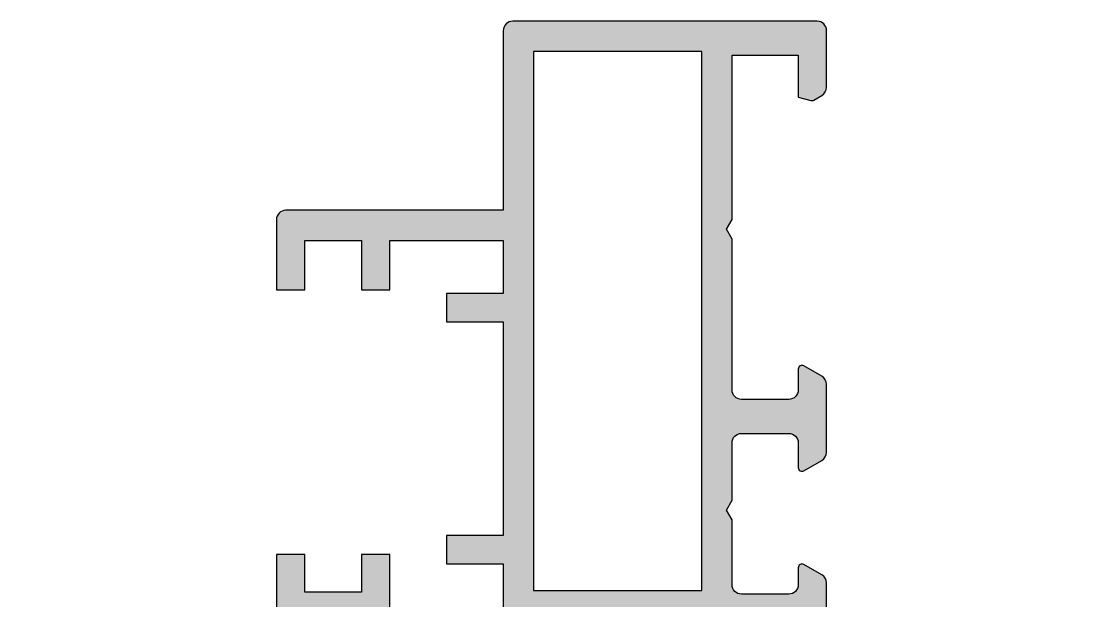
# Model space of a CAD drawing. Header units: millimetres. Extents: x -158 to 6343, y 4572 to 7765.
# Drawn here: x 3724.9 to 3781, y 4761.5 to 4792.1 of the extents above; entities that cross this region are included whole.
import ezdxf

# ---------------------------------------------------------------- set-up
doc = ezdxf.new("R2010")
doc.units = ezdxf.units.MM
doc.header["$LTSCALE"] = 0.2
doc.layers.add('RI-HATCH-P', color=7, linetype='Continuous')
doc.layers.add('RI-PROFILE', color=7, linetype='Continuous')

# ---------------------------------------------------------------- blocks, each defined once
blk = doc.blocks.new('4I30105')
at = {"layer": 'RI-PROFILE'}
blk.add_lwpolyline([(-2.499999496125039, 4.399999547345913), (0.5000005038681401, 4.399999547345458), (0.5000005038681401, 1.599996004436405), (-5.499999496125039, 1.60000126120164), (-5.499999496125039, 4.899999547345913), (-6.999999496125039, 4.899999547345913), (-6.999999496131405, 2.899999547345913), (-9.999999496134134, 2.899999547345913), (-9.999999496134134, 4.899999547345913), (-11.49999949613413, 4.899999547345913), (-11.49999949613391, 0.9078993081547813, 0.2614022204814093), (-11.26052085972367, 0.4811340106980131), (-10.30420804156881, -0.1026527238114179, 0.5855370852584025), (-9.999999496132997, 0.06805339517174414), (-9.999999496135725, 1.299999547345549), (-7.299999496134941, 1.299999547345549, -0.4142135623730811), (-6.999999496134958, 0.9999995473455376), (-6.999999496134958, 1.813307326514746e-07), (-6.760816297903315, 1.818734451930482e-07, -0.7673203477994885), (-6.201008676809177, -0.1499948028371998), (-5.890784692868035, -1.388872014410965, -0.2631925988206046), (-5.933374087609561, -1.581124934489282), (-6.344439005935808, -2.037951476639621, 0.1852564082012858), (-6.395767398253863, -2.171730048116417), (-6.395768120469963, -2.996060002009046, 0.4796563285017842), (-6.152480368754393, -3.19131941658364), (-3.473190279107282, -2.597337566802282, 1.178331541219495), (-3.620144735238707, -2.231042616590032), (-4.90975378627061, -0.4560447639737797, -0.08309359224720708), (-4.9392112868243, -0.3969620286511892), (-4.987900239463467, -0.2377071413889391, -0.8925341243887209), (-4.441200983279739, 3.891058866223318e-06), (-0.1999996097529468, 1.752254936704389e-07, -0.4142129908688639), (2.150213482821073e-07, -0.1999996097529513), (6.627076096776818e-07, -0.616409780564056, -0.1316524975735955), (-0.02679414902516086, -0.716409809373574), (-0.825608627214276, -2.100000506674434, 0.9999994624444376), (-0.8256084121919933, -2.500000506674071), (1.400000224316248, -2.500000506674071, 0.1989123673797409), (1.753553614914583, -2.353553897267404), (4.246447024317551, 0.139339512135364, -0.4142135623731304), (4.953553805504132, 0.1393395121353072), (6.046447842786055, -0.953554525146985, 0.198912367379766), (6.400001233384391, -1.100001134553652), (8.62560986989536, -1.100001134553652, 0.9999976386617985), (8.62560935540353, -0.7000011345553796), (7.826794877214414, 0.6835895627454809, -0.1316524975735954), (7.800000065481644, 0.7835895915549989), (7.800000513167905, 1.199999762366104, -0.4142129908691968), (8.0000003379422, 1.399999547344094), (12.24019287343834, 1.400003262293892, -0.8925341243888678), (12.78689212962229, 1.162292229846087), (12.7382031769829, 1.003037342583837, -0.0830935922472018), (12.70874567642921, 0.9439546072612464), (11.4191366253973, -0.8310432453554606, 1.178331541218622), (11.27218216926611, -1.197338195567256), (13.95147225891322, -1.791320045348614, 0.4796563285014325), (14.19476001062856, -1.59606063077402), (14.19475928841246, -0.7717306768813907, 0.1852564082010731), (14.1434308960944, -0.6379521054045947), (13.73236597776816, -0.1811255632542563, -0.2631925988208865), (13.68977658302663, 0.01112735682406107), (14.00000056696797, 1.250004568397769, -0.7673203477995775), (14.559808188062, 1.399999553108471), (17.10000050386896, 1.399999547345913, 0.414213562373095), (17.60000050386896, 1.899999547345913), (17.60000050386896, 3.391709170480651, 0.2679491924312871), (17.35000050386873, 3.824721872372691), (16.40000050386891, 4.373204628102456, 0.5773502691895354), (16.10000050386896, 4.19999954734564), (16.10000050386896, 3.299999547346459, -0.414213562373095), (15.60000050386896, 2.799999547346459), (13.10000050386919, 2.799999547346459, -0.414213562373095), (12.60000050386919, 3.299999547346459), (12.60000050386919, 6.73039988550451), (12.30000050386923, 7.249999547344458), (12.60000050386919, 7.769614789614905), (12.60000050386919, 10.80047208435096, -0.4142689256564083), (13.10009501305479, 11.30047207541881), (15.60000050386941, 11.299999547346, -0.414213562373095), (16.10000050386941, 10.799999547346), (16.10000050386941, 9.499999547346277, 0.5773502691895356), (16.40000050386937, 9.326794466589462), (17.35000050386919, 9.875277222319227, 0.267949192431287), (17.60000050386941, 10.30828992421127), (17.60000050386941, 13.89170917048111, 0.267949192431076), (17.35000050386941, 14.32472187237315), (16.40000050386869, 14.87320462810337, 0.5773502691921865), (16.10000050386941, 14.69999954734655), (16.10000050386941, 13.59999954734619, -0.414213562373095), (15.60000050386941, 13.09999954734619), (13.10000050386941, 13.09999954734619, -0.414213562373095), (12.60000050386941, 13.59999954734619), (12.6000005038685, 21.58038430507619), (12.30000050386923, 22.09999954734573), (12.6000005038685, 22.61961478961527), (12.60000050386941, 31.29999954734555), (16.10000050386941, 31.29999954734555), (16.10000050386941, 29.08633500467565), (16.76998058837114, 28.90681438208864, 0.1989123673796393), (16.92174439739017, 28.92679446658892), (17.35000050386941, 29.17404824494676, 0.267949192431076), (17.60000050386941, 29.6070609468388), (17.60000050386941, 32.59999954734573, 0.414213562373095), (17.10000050386941, 33.09999954734573), (1.00000050386814, 33.09999954734573, 0.414213562373095), (0.5000005038681401, 32.59999954734573), (0.5000005038681401, 23.09999954734573), (-10.99999949613277, 23.09999954734619, 0.414213562373095), (-11.49999949613277, 22.59999954734619), (-11.49999949613277, 18.89999954734591), (-9.999999496134134, 18.89999954734591), (-9.999999496134134, 21.49999954734628), (-6.999999496134134, 21.49999954734628), (-6.999999496134134, 18.89999954734591), (-5.499999496125039, 18.89999954734591), (-5.499999496125039, 21.49999954734628), (0.5000005038679127, 21.49999954734537), (0.5000005038679127, 18.69999954734593), (-2.499999496125039, 18.69999954734593), (-2.499999496125039, 17.19999954734593), (0.5000005038681401, 17.19999954734593), (0.5000005038681401, 5.899999547345913), (-2.499999496125039, 5.899999547345913)], format="xyb", close=True, dxfattribs=at)
blk.add_lwpolyline([(2.100000503870323, 2.999999547346731), (11.00000050386905, 2.999999547346277), (11.0000005038695, 31.49999954734582), (2.100000503867594, 31.49999954734628)], close=True, dxfattribs=at)
blk = doc.blocks.new('4030105b')
blk.add_blockref('4I30105', (24.99999964525357, 52.79999952108185))

msp = doc.modelspace()

# ---------------------------------------------------------------- hatches: boundary and pattern name
at = {"layer": 'RI-HATCH-P'}
h = msp.add_hatch(color=256, dxfattribs=at)
h.dxf.hatch_style = 1
h.paths.add_polyline_path([(3752.0009601086, 4762.017698119333), (3760.900960108599, 4762.017698119333), (3760.900960108599, 4790.517698119332), (3752.000960108598, 4790.517698119333)], flags=16)
edge = h.paths.add_edge_path()
edge.add_line((3747.400960108605, 4763.417698119332), (3750.400960108598, 4763.417698119332))
edge.add_line((3750.400960108598, 4763.417698119331), (3750.400960108598, 4760.617694576422))
edge.add_line((3750.400960108598, 4760.617694576423), (3744.400960108605, 4760.617699833188))
edge.add_line((3744.400960108605, 4760.617699833188), (3744.400960108605, 4763.917698119332))
edge.add_line((3744.400960108605, 4763.917698119332), (3742.900960108605, 4763.917698119332))
edge.add_line((3742.900960108605, 4763.917698119332), (3742.900960108598, 4761.917698119332))
edge.add_line((3742.900960108598, 4761.917698119332), (3739.900960108595, 4761.917698119332))
edge.add_line((3739.900960108596, 4761.917698119332), (3739.900960108596, 4763.917698119332))
edge.add_line((3739.900960108596, 4763.917698119332), (3738.400960108596, 4763.917698119332))
edge.add_line((3738.400960108596, 4763.917698119332), (3738.400960108597, 4759.925597880141))
edge.add_arc((3738.900960108596, 4759.925597880141), 0.5000000000001847, 180.0000000000073, 238.5977784032306)
edge.add_line((3738.640438745006, 4759.498832582684), (3739.596751563161, 4758.915045848174))
edge.add_arc((3739.700960108597, 4759.085751967157), 0.1999999999999955, 238.5977784032685, 360.0000000001221)
edge.add_line((3739.900960108596, 4759.085751967158), (3739.900960108594, 4760.317698119332))
edge.add_line((3739.900960108595, 4760.317698119332), (3742.600960108596, 4760.317698119332))
edge.add_arc((3742.600960108595, 4760.017698119332), 0.3000000000000043, -1.4210854715202004e-12, 89.9999999999946, ccw=False)
edge.add_line((3742.900960108595, 4760.017698119332), (3742.900960108595, 4759.017698753317))
edge.add_line((3742.900960108595, 4759.017698753317), (3743.140143306826, 4759.01769875386))
edge.add_arc((3743.399950927963, 4758.867698753861), 0.3000000000000085, 0.000957849476606043, 150.0000000002707, ccw=False)
edge.add_line((3743.69995092792, 4758.867703769149), (3744.010174911861, 4757.628826557575))
edge.add_arc((3743.818913909438, 4757.570352384199), 0.2000000000002531, -41.981739941935416, 16.999949801643595, ccw=False)
edge.add_line((3743.96758551712, 4757.436573637497), (3743.556520598793, 4756.979747095346))
edge.add_arc((3743.705192206475, 4756.845968348644), 0.1999999999992567, 138.0182600579311, 179.9999498016179)
edge.add_line((3743.505192206476, 4756.845968523869), (3743.50519148426, 4756.021638569977))
edge.add_arc((3743.70519148426, 4756.021638394752), 0.1999999999998096, 179.9999498016831, 282.4999498016598)
edge.add_line((3743.748479235976, 4755.826379155403), (3746.427769325623, 4756.420361005185))
edge.add_arc((3746.384481573909, 4756.615620244527), 0.199999999993414, 282.4999498012235, 481.2205336993811)
edge.add_line((3746.280814869491, 4756.786655955396), (3744.991205818459, 4758.561653808012))
edge.add_arc((3745.153009320329, 4758.67921071671), 0.2000000000004011, 196.9999498016137, 215.9999498016089, ccw=False)
edge.add_line((3744.961748317905, 4758.620736543335), (3744.913059365266, 4758.779991430597))
edge.add_arc((3745.1999508689, 4758.867702690663), 0.2999999999994473, 29.999949803170693, 196.9999498020776, ccw=False)
edge.add_line((3745.45975862145, 4759.017702463045), (3749.700959994977, 4759.017698747211))
edge.add_arc((3749.700959819751, 4758.817698747212), 0.2000000000002572, 6.159918979165013e-05, 89.99994980149171, ccw=False)
edge.add_line((3749.900959819751, 4758.817698962233), (3749.900960267437, 4758.401288791422))
edge.add_arc((3749.700960267413, 4758.401288576406), 0.2000000000244901, -29.99993839923991, 6.159765092661473e-05, ccw=False)
edge.add_line((3749.874165455704, 4758.301288762613), (3749.075350977515, 4756.917698065312))
edge.add_arc((3749.075351192538, 4756.717698065312), 0.1999999999998768, 90.00006159934648, 270)
edge.add_line((3749.075351192538, 4756.517698065312), (3751.300959829046, 4756.517698065312))
edge.add_arc((3751.300959829049, 4757.017698065318), 0.5000000000058904, 269.9999999996922, 314.9999999997104)
edge.add_line((3751.654513219644, 4756.664144674719), (3754.147406629048, 4759.157038084122))
edge.add_arc((3754.500960019641, 4758.803484693528), 0.499999999999984, 44.99999999999079, 134.9999999999977, ccw=False)
edge.add_line((3754.854513410234, 4759.157038084121), (3755.947407447517, 4758.064144046839))
edge.add_arc((3756.300960838112, 4758.417697437439), 0.5000000000058322, 225.0000000002856, 270.0000000003094)
edge.add_line((3756.300960838114, 4757.917697437432), (3758.526569474625, 4757.917697437432))
edge.add_arc((3758.526568745111, 4758.117697437431), 0.1999999999998625, 270.0002089903988, 449.9999384006535)
edge.add_line((3758.526568960134, 4758.317697437431), (3757.727754481944, 4759.701288134732))
edge.add_arc((3757.900959670236, 4759.801287948525), 0.2000000000244887, 179.9999384023491, 209.9999383992399, ccw=False)
edge.add_line((3757.700959670212, 4759.801288163541), (3757.700960117898, 4760.217698334352))
edge.add_arc((3757.900960117898, 4760.217698119331), 0.1999999999999053, 90.00005019840648, 179.9999384007777, ccw=False)
edge.add_line((3757.900959942672, 4760.41769811933), (3762.141152478168, 4760.41770183428))
edge.add_arc((3762.400960230718, 4760.267702061898), 0.2999999999995422, -16.999949802077992, 150.0000501968476, ccw=False)
edge.add_line((3762.687851734352, 4760.179990801832), (3762.639162781713, 4760.02073591457))
edge.add_arc((3762.447901779289, 4760.079210087945), 0.2000000000004131, 324.00005019839347, 343.00005019838744, ccw=False)
edge.add_line((3762.609705281159, 4759.961653179247), (3761.320096230127, 4758.18665532663))
edge.add_arc((3761.216429525709, 4758.015619615762), 0.199999999993132, 58.77946630066636, 257.5000501987417)
edge.add_line((3761.173141773996, 4757.820360376419), (3763.852431863643, 4757.226378526637))
edge.add_arc((3763.895719615359, 4757.421637765987), 0.1999999999997846, 257.5000501983972, 360.0000501983108)
edge.add_line((3764.095719615359, 4757.421637941212), (3764.095718893142, 4758.245967895105))
edge.add_arc((3763.895718893143, 4758.245967719879), 0.1999999999994685, 5.019840447109156e-05, 41.98173994204465)
edge.add_line((3764.044390500824, 4758.379746466581), (3763.633325582497, 4758.836573008732))
edge.add_arc((3763.78199719018, 4758.970351755434), 0.2000000000000653, 163.0000501983269, 221.9817399419672, ccw=False)
edge.add_line((3763.590736187756, 4759.02882592881), (3763.900960171697, 4760.267703140384))
edge.add_arc((3764.200960171656, 4760.267698125096), 0.2999999999999544, 29.999999999731074, 179.9990421505383, ccw=False)
edge.add_line((3764.460767792792, 4760.417698125095), (3767.000960108599, 4760.417698119332))
edge.add_arc((3767.000960108599, 4760.917698119332), 0.5, 270, 360)
edge.add_line((3767.500960108599, 4760.917698119332), (3767.500960108599, 4762.409407742467))
edge.add_arc((3767.000960108599, 4762.409407742466), 0.4999999999996874, 1.547021797064822e-11, 60.00000000005101)
edge.add_line((3767.250960108599, 4762.842420444359), (3766.300960108599, 4763.390903200088))
edge.add_arc((3766.200960108599, 4763.217698119332), 0.1999999999999779, 59.99999999999823, 179.9999999999858)
edge.add_line((3766.000960108599, 4763.217698119332), (3766.000960108599, 4762.317698119332))
edge.add_arc((3765.500960108599, 4762.317698119333), 0.5, -90, 0, ccw=False)
edge.add_line((3765.500960108599, 4761.817698119333), (3763.000960108599, 4761.817698119333))
edge.add_arc((3763.000960108599, 4762.317698119333), 0.5, 180, 270, ccw=False)
edge.add_line((3762.500960108599, 4762.317698119333), (3762.500960108599, 4765.74809845749))
edge.add_line((3762.500960108599, 4765.74809845749), (3762.200960108599, 4766.267698119331))
edge.add_line((3762.200960108599, 4766.267698119331), (3762.500960108599, 4766.787313361601))
edge.add_line((3762.500960108599, 4766.787313361601), (3762.500960108599, 4769.818170656337))
edge.add_arc((3763.000960108599, 4769.818170656337), 0.499999999999801, 89.98917004499242, 180.0000000000049, ccw=False)
edge.add_line((3763.001054617785, 4770.318170647405), (3765.500960108599, 4770.317698119332))
edge.add_arc((3765.500960108599, 4769.817698119332), 0.5, -7.958078640513122e-13, 90, ccw=False)
edge.add_line((3766.000960108599, 4769.817698119332), (3766.000960108599, 4768.517698119333))
edge.add_arc((3766.200960108599, 4768.517698119333), 0.1999999999999602, 180.0000000000143, 300.0000000000018)
edge.add_line((3766.3009601086, 4768.344493038576), (3767.250960108599, 4768.892975794306))
edge.add_arc((3767.000960108599, 4769.325988496197), 0.499999999999691, 299.999999999949, 359.9999999999845)
edge.add_line((3767.500960108599, 4769.325988496197), (3767.500960108599, 4772.909407742467))
edge.add_arc((3767.000960108599, 4772.909407742467), 0.4999999999999147, 1.465599597218638e-11, 60.00000000000548)
edge.add_line((3767.250960108599, 4773.342420444359), (3766.300960108599, 4773.890903200089))
edge.add_arc((3766.200960108598, 4773.717698119333), 0.1999999999991794, 59.99999999982855, 180.0000000002687)
edge.add_line((3766.000960108599, 4773.717698119332), (3766.000960108599, 4772.617698119332))
edge.add_arc((3765.500960108599, 4772.617698119332), 0.5, -90, 0, ccw=False)
edge.add_line((3765.500960108599, 4772.117698119332), (3763.000960108599, 4772.117698119332))
edge.add_arc((3763.000960108599, 4772.617698119332), 0.5, 180, 270, ccw=False)
edge.add_line((3762.500960108599, 4772.617698119332), (3762.500960108599, 4780.598082877063))
edge.add_line((3762.500960108599, 4780.598082877063), (3762.200960108599, 4781.117698119332))
edge.add_line((3762.200960108599, 4781.117698119332), (3762.500960108599, 4781.637313361602))
edge.add_line((3762.500960108599, 4781.637313361602), (3762.500960108599, 4790.317698119332))
edge.add_line((3762.500960108599, 4790.317698119332), (3766.000960108599, 4790.317698119332))
edge.add_line((3766.000960108599, 4790.317698119332), (3766.000960108599, 4788.104033576662))
edge.add_line((3766.000960108599, 4788.104033576662), (3766.670940193101, 4787.924512954075))
edge.add_arc((3766.722704002122, 4788.11769811933), 0.1999999999979944, 254.9999999998347, 299.9999999998306)
edge.add_line((3766.82270400212, 4787.944493038575), (3767.250960108599, 4788.191746816933))
edge.add_arc((3767.000960108599, 4788.624759518825), 0.4999999999999122, 299.9999999999945, 359.9999999999853)
edge.add_line((3767.500960108599, 4788.624759518825), (3767.500960108599, 4791.617698119332))
edge.add_arc((3767.000960108599, 4791.617698119332), 0.5, 0, 90)
edge.add_line((3767.000960108599, 4792.117698119332), (3750.900960108598, 4792.117698119332))
edge.add_arc((3750.900960108598, 4791.617698119332), 0.5, 90, 180)
edge.add_line((3750.400960108598, 4791.617698119332), (3750.400960108598, 4782.117698119332))
edge.add_line((3750.400960108598, 4782.117698119332), (3738.900960108597, 4782.117698119333))
edge.add_arc((3738.900960108597, 4781.617698119332), 0.5, 90, 180)
edge.add_line((3738.400960108597, 4781.617698119332), (3738.400960108597, 4777.917698119332))
edge.add_line((3738.400960108597, 4777.917698119332), (3739.900960108596, 4777.917698119332))
edge.add_line((3739.900960108596, 4777.917698119332), (3739.900960108596, 4780.517698119333))
edge.add_line((3739.900960108596, 4780.517698119333), (3742.900960108597, 4780.517698119333))
edge.add_line((3742.900960108595, 4780.517698119333), (3742.900960108595, 4777.917698119332))
edge.add_line((3742.900960108595, 4777.917698119332), (3744.400960108605, 4777.917698119332))
edge.add_line((3744.400960108605, 4777.917698119332), (3744.400960108605, 4780.517698119333))
edge.add_line((3744.400960108605, 4780.517698119333), (3750.400960108597, 4780.517698119332))
edge.add_line((3750.400960108598, 4780.517698119332), (3750.400960108598, 4777.717698119332))
edge.add_line((3750.400960108598, 4777.717698119332), (3747.400960108605, 4777.717698119332))
edge.add_line((3747.400960108605, 4777.717698119332), (3747.400960108605, 4776.217698119332))
edge.add_line((3747.400960108605, 4776.217698119332), (3750.400960108598, 4776.217698119332))
edge.add_line((3750.400960108598, 4776.217698119332), (3750.400960108598, 4764.917698119331))
edge.add_line((3750.400960108598, 4764.917698119332), (3747.400960108605, 4764.917698119332))
edge.add_line((3747.400960108605, 4764.917698119332), (3747.400960108605, 4763.417698119332))
edge = h.paths.add_edge_path(flags=16)
edge.add_line((3727.000959786405, 4707.817699092788), (3745.800959786405, 4707.817699092788))
edge.add_arc((3745.800959786404, 4708.317699092788), 0.4999999999998721, 270.0000000000375, 359.9999999999625)
edge.add_line((3746.300959786404, 4708.317699092788), (3746.300959786404, 4712.417699092789))
edge.add_line((3746.300959786404, 4712.417699092789), (3745.000959786404, 4712.417699092789))
edge.add_arc((3745.000959786404, 4712.717699092788), 0.2999999999993292, 180.0000000000109, 269.99999999998914, ccw=False)
edge.add_line((3744.700959786404, 4712.717699092788), (3744.700959786403, 4713.517699092788))
edge.add_arc((3745.000959786404, 4713.517699092788), 0.3000000000000682, 90.00000000002171, 180.0000000000217, ccw=False)
edge.add_line((3745.000959786404, 4713.817699092789), (3746.300959786404, 4713.81769909279))
edge.add_line((3746.300959786404, 4713.817699092789), (3746.300959786404, 4715.41769991231))
edge.add_arc((3746.800959786404, 4715.41769991231), 0.4999999999998579, 90.00000000000978, 180.0000000000163, ccw=False)
edge.add_line((3746.800959786404, 4715.91769991231), (3747.28009969205, 4715.91769991231))
edge.add_arc((3747.28009969205, 4716.417699912309), 0.4999999999998046, 270.0000000000098, 340.0000000000262)
edge.add_line((3747.749946002444, 4716.246689840647), (3747.931931119577, 4716.746689840646))
edge.add_arc((3747.462084809184, 4716.917699912309), 0.5000000000000596, 339.9999999999093, 450.0000000000032)
edge.add_line((3747.462084809184, 4717.41769991231), (3737.000959786404, 4717.417699912308))
edge.add_line((3737.000959786405, 4717.417699912308), (3737.000959786405, 4717.317699092787))
edge.add_arc((3734.900959786404, 4717.317699092787), 2.100000000000009, -89.99999999999949, 2.2737367544323206e-13, ccw=False)
edge.add_line((3734.900959786404, 4715.217699092786), (3732.800959786407, 4715.217699092786))
edge.add_line((3732.800959786407, 4715.217699092786), (3732.800959786407, 4712.917699092788))
edge.add_arc((3732.300959786407, 4712.917699092788), 0.4999999999999005, -89.99999999998539, 1.1425527191022411e-11, ccw=False)
edge.add_line((3732.300959786407, 4712.417699092789), (3727.000959786404, 4712.417699092789))
edge.add_arc((3727.000959786405, 4711.917699092789), 0.5000000000000142, 90.0000000000016, 179.9999999999984)
edge.add_line((3726.500959786405, 4711.917699092789), (3726.500959786404, 4708.317699092788))
edge.add_arc((3727.000959786405, 4708.317699092788), 0.5, 180, 270.0000000000782)
h.paths.add_polyline_path([(3760.800942294775, 4721.417699092787), (3760.800942294775, 4726.81769909279), (3754.000959786398, 4726.81769909279), (3754.000959786398, 4721.417699092787)], flags=16)
edge = h.paths.add_edge_path(flags=16)
edge.add_arc((3772.438149083704, 4719.617699092788), 0.2000000000001645, -24.24073808689451, 89.99999999997561, ccw=False)
edge.add_line((3772.620514768651, 4719.535584800766), (3767.476972355144, 4708.11241336273))
edge.add_arc((3767.021058142781, 4708.317699092786), 0.4999999999995525, 270, 335.75926191313397, ccw=False)
edge.add_line((3767.021058142781, 4707.817699092786), (3761.9009597864, 4707.817699092788))
edge.add_arc((3761.900959786399, 4708.317699092788), 0.4999999999998295, 180.0000000000195, 270.00000000001955, ccw=False)
edge.add_line((3761.4009597864, 4708.317699092788), (3761.4009597864, 4719.317699092789))
edge.add_arc((3761.9009597864, 4719.317699092789), 0.5, 90, 180, ccw=False)
edge.add_line((3761.9009597864, 4719.817699092789), (3772.438149083705, 4719.817699092789))
edge = h.paths.add_edge_path()
edge.add_line((3745.460767822729, 4719.017698450628), (3749.700960201605, 4719.017698450626))
edge.add_arc((3749.700960201605, 4719.217698450625), 0.1999999999989086, 270, 360.0000000002606)
edge.add_line((3749.900960201604, 4719.217698450626), (3749.900960201604, 4719.566290511997))
edge.add_arc((3749.700960201602, 4719.566290511997), 0.2000000000015802, 2.595332620053723e-11, 28.83045745601762)
edge.add_line((3749.87617029445, 4719.662734399128), (3749.075289554749, 4721.117698450626))
edge.add_arc((3749.075289554748, 4721.317698450626), 0.2000000000002728, 89.99999999921829, 270.0000000005211, ccw=False)
edge.add_line((3749.07528955475, 4721.517698450627), (3752.000959786398, 4721.517698450626))
edge.add_line((3752.000959786398, 4721.517698450626), (3752.000959786398, 4726.817882335342))
edge.add_arc((3753.600802148278, 4726.817855286062), 1.599842362108419, 89.99435444440718, 179.9990312735656, ccw=False)
edge.add_line((3753.600959786398, 4728.417697640404), (3755.800959786403, 4728.417697640404))
edge.add_line((3755.800959786403, 4728.417697640404), (3755.800959786403, 4730.417698322302))
edge.add_arc((3756.300959786403, 4730.417698322302), 0.5, 90, 180, ccw=False)
edge.add_line((3756.300959786403, 4730.917698322302), (3758.526568422913, 4730.917698322302))
edge.add_arc((3758.526568422951, 4730.717698322303), 0.2000000000001201, -89.99946294275242, 90.00000001061738, ccw=False)
edge.add_line((3758.526570297635, 4730.517698322311), (3757.727754876209, 4729.134107708816))
edge.add_arc((3757.900960010744, 4729.034107801916), 0.2000000000242889, 150.0000308011592, 180.0000000000387)
edge.add_line((3757.700960010719, 4729.034107801916), (3757.700960010719, 4728.617697631105))
edge.add_arc((3757.900960010719, 4728.617697631105), 0.1999999999998181, 179.9999999998697, 270.0000000000651)
edge.add_line((3757.90096001072, 4728.417697631106), (3762.141152370988, 4728.417697631106))
edge.add_arc((3762.400959992119, 4728.56769763111), 0.2999999999994631, 210.0000000009819, 360.0000000003474)
edge.add_line((3762.700959992118, 4728.567697631112), (3762.639162326741, 4728.814663987132))
edge.add_arc((3762.447901375547, 4728.756189646188), 0.2000000000006775, 16.99999999981675, 35.99999999984237)
edge.add_line((3762.609704774423, 4728.873746696647), (3761.320094168271, 4730.648743419402))
edge.add_arc((3761.216427314004, 4730.819779039446), 0.1999999999929632, 102.49999999961051, 301.2205838974975, ccw=False)
edge.add_line((3761.17313939122, 4731.015038240864), (3763.852428960462, 4731.60902243804))
edge.add_arc((3763.895716883249, 4731.413763236616), 0.2000000000000763, -8.071765478234738e-12, 102.50000000005122, ccw=False)
edge.add_line((3764.09571688325, 4731.413763236616), (3764.09571688325, 4730.589433282723))
edge.add_arc((3763.895716883249, 4730.589433282724), 0.2000000000005002, 318.0183102563498, 359.999999999999, ccw=False)
edge.add_line((3764.044388608138, 4730.455654666276), (3763.633324090049, 4729.998827763982))
edge.add_arc((3763.781995814938, 4729.865049147535), 0.199999999999907, 138.0183102564049, 197.0000000000141)
edge.add_line((3763.590734863747, 4729.80657480659), (3763.900959786409, 4728.567698452614))
edge.add_line((3763.900959786409, 4728.567698452614), (3763.900959786409, 4727.61769909279))
edge.add_arc((3763.700959786409, 4727.61769909279), 0.1999999999998181, -90, 0, ccw=False)
edge.add_line((3763.700959786409, 4727.41769909279), (3763.700959786408, 4726.117679874172))
edge.add_arc((3763.400959786408, 4726.117679874172), 0.2999999999996135, -90.00000000010863, 2.1714186004828662e-11, ccw=False)
edge.add_line((3763.400959786408, 4725.817679874172), (3762.800960752429, 4725.817679874172))
edge.add_line((3762.800960752429, 4725.817679874172), (3762.800960752469, 4722.917699092677))
edge.add_arc((3763.300960752469, 4722.917699092684), 0.5000000000004547, 180.0000000008338, 269.9999999997394)
edge.add_line((3763.300960752467, 4722.417699092684), (3763.800960752475, 4722.417699092684))
edge.add_line((3763.800960752475, 4722.417699092684), (3763.800960752476, 4721.417699092679))
edge.add_line((3763.800960752476, 4721.417699092679), (3766.622960544393, 4721.417699092679))
edge.add_line((3766.622960544393, 4721.417699092679), (3767.200959786443, 4721.08399107469))
edge.add_line((3767.200959786443, 4721.08399107469), (3767.778959028493, 4721.417699092679))
edge.add_line((3767.778959028493, 4721.417699092679), (3772.300959786444, 4721.417699092674))
edge.add_line((3772.300959786444, 4721.417699092674), (3772.300959786445, 4722.417699092674))
edge.add_line((3772.300959786445, 4722.417699092674), (3772.800959786437, 4722.417699092674))
edge.add_arc((3772.800959786439, 4722.917699092673), 0.5, 269.9999999997916, 360.0000000006253)
edge.add_line((3773.300959786439, 4722.917699092678), (3773.300959786407, 4725.817699092771))
edge.add_line((3773.300959786407, 4725.817699092772), (3772.400959786406, 4725.817699092772))
edge.add_line((3772.400959786406, 4725.817699092772), (3772.400959786397, 4726.517699092768))
edge.add_arc((3772.700959786398, 4726.517699092771), 0.3000000000014325, 90.0000000002388, 180.0000000005428, ccw=False)
edge.add_line((3772.700959786397, 4726.817699092772), (3774.900959786409, 4726.817699092771))
edge.add_arc((3774.9009597864, 4726.417699092771), 0.4000000000005457, 0, 89.99999999869732, ccw=False)
edge.add_line((3775.3009597864, 4726.417699092771), (3775.300959786408, 4726.01769909277))
edge.add_line((3775.300959786408, 4726.01769909277), (3774.300959786405, 4726.017699092771))
edge.add_line((3774.300959786405, 4726.017699092771), (3774.300959786407, 4721.917699092772))
edge.add_arc((3774.800959786407, 4721.917699092773), 0.5000000000001137, 180.000000000013, 269.999999999987)
edge.add_line((3774.800959786407, 4721.417699092773), (3779.300959786402, 4721.417699092775))
edge.add_arc((3779.3009597864, 4721.917699092775), 0.5000000000009095, 270.0000000002084, 359.9999999999479)
edge.add_line((3779.800959786401, 4721.917699092775), (3779.800959786399, 4726.017699092772))
edge.add_line((3779.800959786399, 4726.017699092772), (3778.800959786407, 4726.017699092768))
edge.add_line((3778.800959786407, 4726.017699092768), (3778.8009597864, 4726.417699092771))
edge.add_arc((3779.200959786397, 4726.417699092772), 0.3999999999969077, 89.99999999869732, 180.0000000001303, ccw=False)
edge.add_line((3779.200959786406, 4726.817699092769), (3780.500959786399, 4726.817699092773))
edge.add_arc((3780.500959786394, 4726.317699092768), 0.5000000000048885, 1.9542767404345796e-10, 89.99999999943981, ccw=False)
edge.add_line((3781.000959786399, 4726.31769909277), (3781.000959786401, 4720.317699708889))
edge.add_arc((3780.500959786401, 4720.317699708889), 0.5, -90, 0, ccw=False)
edge.add_line((3780.500959786401, 4719.817699708889), (3774.825471913183, 4719.817699708889))
edge.add_arc((3774.825471913183, 4719.317699708889), 0.4999999999995932, 90.00000000001629, 155.7592619131634)
edge.add_line((3774.369557700819, 4719.522985438944), (3768.511252092697, 4706.512413362729))
edge.add_arc((3768.055337880332, 4706.717699092786), 0.4999999999999979, 270.0000000000228, 335.75926191307616, ccw=False)
edge.add_line((3768.055337880333, 4706.217699092786), (3758.200959786397, 4706.217699092789))
edge.add_arc((3758.200959786397, 4706.517699092789), 0.3000000000001818, 180.0000000000868, 270, ccw=False)
edge.add_line((3757.900959786397, 4706.517699092788), (3757.900959786397, 4706.923495956606))
edge.add_arc((3758.400959786398, 4706.923495956605), 0.5000000000009663, 119.0546040990454, 179.9999999999594, ccw=False)
edge.add_line((3758.158138320808, 4707.360574594667), (3758.687701334906, 4707.654776269165))
edge.add_arc((3758.930522800495, 4707.217697631104), 0.5000000000004234, 89.99999999998369, 119.05460409902409, ccw=False)
edge.add_line((3758.930522800496, 4707.717697631104), (3759.300959786397, 4707.717697631104))
edge.add_arc((3759.300959786397, 4708.217697631104), 0.5, 270, 360)
edge.add_line((3759.800959786397, 4708.217697631104), (3759.800959786399, 4719.317697631109))
edge.add_arc((3759.300959786399, 4719.317697631109), 0.5, 0, 90)
edge.add_line((3759.300959786399, 4719.817697631109), (3754.401683732689, 4719.817697631109))
edge.add_line((3754.401683732689, 4719.817697631109), (3754.401683732689, 4719.318979831062))
edge.add_arc((3753.901841359224, 4719.319006884636), 0.4998423741969991, 269.9819316332148, 359.99689891116196, ccw=False)
edge.add_line((3753.901683732689, 4718.819164535294), (3753.401683572643, 4718.819164535294))
edge.add_line((3753.401683572643, 4718.819164535294), (3749.773079614887, 4717.127116717116))
edge.add_line((3749.773079614887, 4717.127116717116), (3748.870806096797, 4714.648140599988))
edge.add_arc((3748.400959786403, 4714.81915067165), 0.4999999999998924, 269.9999999999902, 340.0000000000191, ccw=False)
edge.add_line((3748.400959786403, 4714.319150671651), (3747.900959786403, 4714.319150671651))
edge.add_line((3747.900959786404, 4714.319150671651), (3747.900959786404, 4706.717699092788))
edge.add_arc((3747.400959786403, 4706.717699092787), 0.5000000000003411, -90.00000000003911, 6.508571459562518e-11, ccw=False)
edge.add_line((3747.400959786403, 4706.217699092787), (3725.400959786404, 4706.217699092787))
edge.add_arc((3725.400959786404, 4706.717699092787), 0.5, 179.9999999998958, 270, ccw=False)
edge.add_line((3724.900959786404, 4706.717699092788), (3724.900959786404, 4716.317699092787))
edge.add_arc((3725.400959786404, 4716.317699092786), 0.5000000000001137, 90.00000000003911, 179.999999999987, ccw=False)
edge.add_line((3725.400959786404, 4716.817699092787), (3726.700959786405, 4716.817699092787))
edge.add_arc((3726.700959786403, 4716.417699092782), 0.4000000000049795, 4.8771653382573277e-11, 89.9999999999186, ccw=False)
edge.add_line((3727.100959786409, 4716.417699092782), (3727.100959786409, 4716.017699092788))
edge.add_line((3727.100959786409, 4716.017699092788), (3726.100959786405, 4716.017699092788))
edge.add_line((3726.100959786405, 4716.017699092788), (3726.100959786405, 4714.317699092786))
edge.add_arc((3726.600959786405, 4714.317699092787), 0.5, 180.0000000000008, 269.9999999999479)
edge.add_line((3726.600959786405, 4713.817699092787), (3731.100959786406, 4713.81769909279))
edge.add_arc((3731.100959786406, 4714.317699092789), 0.4999999999999929, 269.9999999999984, 359.9999999999992)
edge.add_line((3731.600959786406, 4714.317699092789), (3731.600959786406, 4716.017699092788))
edge.add_line((3731.600959786406, 4716.017699092788), (3730.600959786403, 4716.017699092788))
edge.add_line((3730.600959786403, 4716.017699092788), (3730.600959786403, 4716.417699092788))
edge.add_arc((3731.000959786403, 4716.417699092789), 0.4000000000000909, 90, 180, ccw=False)
edge.add_line((3731.000959786403, 4716.817699092789), (3734.900959786404, 4716.817699092786))
edge.add_arc((3734.900959786404, 4717.317699092787), 0.5, 270, 360)
edge.add_line((3735.400959786404, 4717.317699092787), (3735.400959786404, 4718.517701929775))
edge.add_arc((3735.900959786404, 4718.517701929775), 0.5, 89.99999999997402, 180.0000000000521, ccw=False)
edge.add_line((3735.900959786404, 4719.017701929775), (3743.142777651947, 4719.017701929775))
edge.add_arc((3743.402585967116, 4719.167700727667), 0.2999999999999952, 209.9997348974628, 360.4452848133322)
edge.add_line((3743.702576907296, 4719.170032210027), (3744.014529259225, 4720.415807014506))
edge.add_arc((3743.820519412195, 4720.464388690632), 0.199999999999997, 345.9417408498445, 401.9816897436112)
edge.add_line((3743.969191137084, 4720.59816730708), (3743.55753158558, 4721.055655485792))
edge.add_arc((3743.706203310469, 4721.189434102239), 0.1999999999998183, 179.9999999999114, 221.9816897435304, ccw=False)
edge.add_line((3743.50620331047, 4721.189434102239), (3743.50620331047, 4722.013764056132))
edge.add_arc((3743.706203310469, 4722.013764056132), 0.1999999999998181, 77.50000000005718, 180.000000000058, ccw=False)
edge.add_line((3743.749491233257, 4722.209023257556), (3746.4287808025, 4721.61503906038))
edge.add_arc((3746.385492879715, 4721.419779858962), 0.1999999999930202, -121.22058389751618, 77.50000000015109, ccw=False)
edge.add_line((3746.281826025448, 4721.248744238918), (3744.992215419295, 4719.473747516162))
edge.add_arc((3745.154018818171, 4719.356190465704), 0.2000000000002532, 144.0000000000202, 162.9999999999683)
edge.add_line((3744.962757866978, 4719.414664806648), (3744.900960201601, 4719.167698450628))
edge.add_arc((3745.200960201598, 4719.167698450628), 0.2999999999967287, 180.0000000000787, 329.999999999579)

# ---------------------------------------------------------------- block references
msp.add_blockref('4030105b', (3724.900959959476, 4706.217699050904))

doc.saveas('drawing.dxf')
